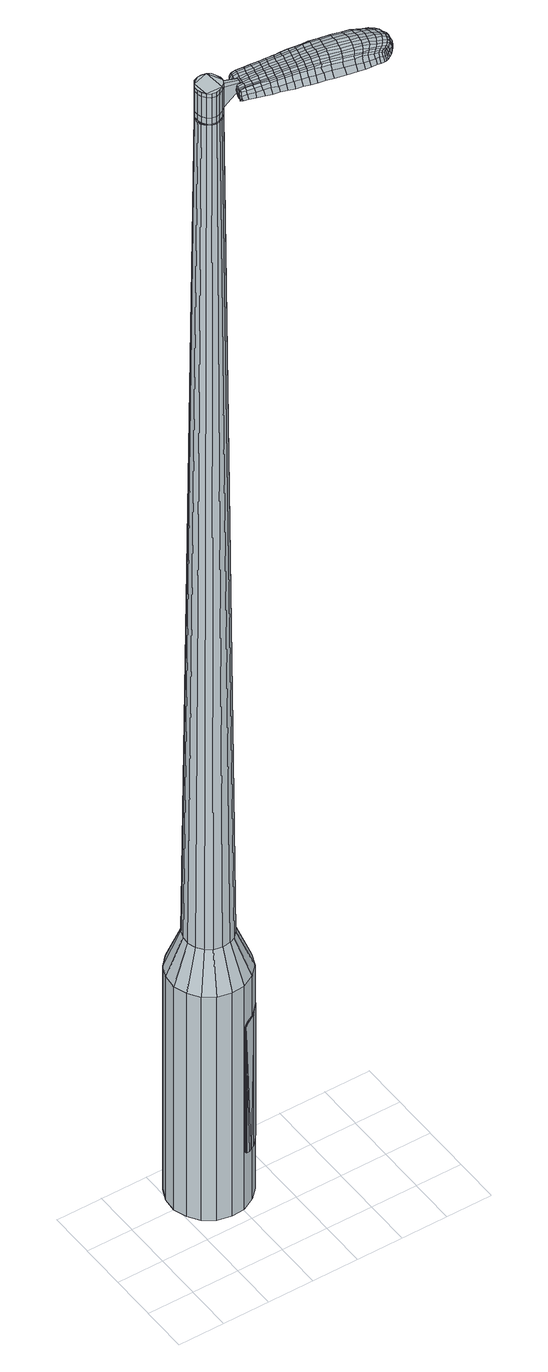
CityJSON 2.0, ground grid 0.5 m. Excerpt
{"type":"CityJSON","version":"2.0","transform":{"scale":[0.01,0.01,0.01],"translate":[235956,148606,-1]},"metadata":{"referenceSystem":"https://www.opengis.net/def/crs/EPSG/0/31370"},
"CityObjects":{
"object1":{"type":"GenericCityObject","attributes":{"cluster":145,"mean_distance_to_centroid":0.269,"new_centroid_x":235956.87,"new_centroid_y":148607.04,"mean_distance_to_camera":9.92,"H1":14.04,"H2":13.65,"Z_final":110.6,"cluster2":-1,"proj_x":235955.62,"proj_y":148612.23,"id_line":62791,"bearing_l":76.43,"distance":5.34,"orientation":"right","G_obj":346.43},"geometry":[{"type":"MultiSurface","lod":"2","boundaries":[[[0,1,2,3]],[[1,4,5,2]],[[4,6,7,5]],[[6,8,9,7]],[[8,10,11,9]],[[10,12,13,11]],[[12,14,15,13]],[[14,16,17,15]],[[16,18,19,17]],[[18,20,21,19]],[[20,22,23,21]],[[22,24,25,23]],[[24,26,27,25]],[[26,28,29,27]],[[28,30,31,29]],[[30,32,33,31]],[[32,34,35,33]],[[34,0,3,35]],[[36,37,38,39]],[[38,40,41,42]],[[41,43,42]],[[42,44,45,46]],[[45,47,46]],[[46,48,49,50]],[[49,51,50]],[[42,46,50,38]],[[50,52,39,38]],[[53,36,39]],[[2,5,7,35]],[[7,9,11,15]],[[11,13,15]],[[15,17,19,23]],[[19,21,23]],[[23,25,27,31]],[[27,29,31]],[[15,23,31,7]],[[31,33,35,7]],[[3,2,35]],[[1,0,54,55]],[[0,34,56,54]],[[34,32,57,56]],[[32,30,58,57]],[[30,28,59,58]],[[28,26,60,59]],[[26,24,61,60]],[[24,22,62,61]],[[22,20,63,62]],[[20,18,64,63]],[[18,16,65,64]],[[16,14,66,65]],[[14,12,67,66]],[[12,10,68,67]],[[10,8,69,68]],[[8,6,70,69]],[[6,4,71,70]],[[4,1,55,71]],[[55,54,72,73]],[[54,56,74,72]],[[56,57,75,74]],[[57,58,76,75]],[[58,59,77,76]],[[59,60,78,77]],[[60,61,79,78]],[[61,62,80,79]],[[62,63,81,80]],[[63,64,82,81]],[[64,65,83,82]],[[65,66,84,83]],[[66,67,85,84]],[[67,68,86,85]],[[68,69,87,86]],[[69,70,88,87]],[[70,71,89,88]],[[71,55,73,89]],[[90,91,92,93]],[[94,95,91,90]],[[96,97,95,94]],[[98,99,97,96]],[[77,100,99,98]],[[78,101,100,77]],[[102,103,101,78]],[[104,105,103,102]],[[106,107,105,104]],[[108,109,107,106]],[[110,111,109,108]],[[112,113,111,110]],[[114,115,113,112]],[[116,117,115,114]],[[118,119,117,116]],[[88,120,119,118]],[[89,121,120,88]],[[93,92,121,89]],[[122,123,124,125]],[[126,122,125,127]],[[128,126,127,129]],[[130,128,129,131]],[[132,130,131,133]],[[134,132,133,135]],[[136,134,135,137]],[[138,136,137,139]],[[140,138,139,141]],[[142,140,141,143]],[[144,142,143,145]],[[146,144,145,147]],[[148,146,147,149]],[[150,148,149,151]],[[152,150,151,153]],[[154,152,153,155]],[[73,72,90,93]],[[72,74,94,90]],[[74,75,96,94]],[[75,76,98,96]],[[76,77,98]],[[79,102,78]],[[79,80,104,102]],[[80,81,106,104]],[[81,82,108,106]],[[82,83,110,108]],[[83,84,112,110]],[[84,85,114,112]],[[85,86,116,114]],[[86,87,118,116]],[[87,88,118]],[[73,93,89]],[[156,157,92,91]],[[157,121,92]],[[158,119,120]],[[158,159,117,119]],[[159,160,115,117]],[[160,161,113,115]],[[161,162,111,113]],[[162,163,109,111]],[[163,164,107,109]],[[164,165,105,107]],[[165,166,103,105]],[[166,101,103]],[[167,99,100]],[[167,168,97,99]],[[168,169,95,97]],[[169,156,91,95]],[[39,52,154,170]],[[157,156,171,155]],[[53,39,170,123]],[[156,169,124,171]],[[36,53,123,122]],[[169,168,125,124]],[[37,36,122,126]],[[168,167,127,125]],[[38,37,126,128]],[[167,100,129,127]],[[40,38,128,130]],[[100,101,131,129]],[[41,40,130,132]],[[101,166,133,131]],[[43,41,132,134]],[[166,165,135,133]],[[42,43,134,136]],[[165,164,137,135]],[[44,42,136,138]],[[164,163,139,137]],[[45,44,138,140]],[[163,162,141,139]],[[47,45,140,142]],[[162,161,143,141]],[[46,47,142,144]],[[161,160,145,143]],[[48,46,144,146]],[[160,159,147,145]],[[49,48,146,148]],[[159,158,149,147]],[[51,49,148,150]],[[158,120,151,149]],[[50,51,150,152]],[[120,121,153,151]],[[52,50,152,154]],[[121,157,155,153]],[[154,155,172,173]],[[155,171,174,172]],[[171,124,175,174]],[[124,123,176,175]],[[123,170,177,176]],[[170,154,173,177]],[[178,179,180,181]],[[182,178,181,183]],[[178,182,184,185]],[[179,178,185,186]],[[187,188,189,190]],[[191,187,190,192]],[[187,191,193,194]],[[188,187,194,195]],[[196,197,198,199]],[[200,196,199,201]],[[196,200,202,203]],[[197,196,203,204]],[[205,206,207,208]],[[209,205,208,210]],[[205,209,211,212]],[[206,205,212,213]],[[214,215,216,217]],[[218,214,217,219]],[[214,218,220,221]],[[215,214,221,222]],[[223,224,225,226]],[[227,223,226,228]],[[223,227,229,230]],[[224,223,230,231]],[[232,233,234,235]],[[224,232,235,225]],[[232,224,231,236]],[[233,232,236,237]],[[238,239,240,241]],[[233,238,241,234]],[[238,233,237,242]],[[239,238,242,243]],[[244,182,183,245]],[[239,244,245,240]],[[244,239,243,246]],[[182,244,246,184]],[[247,248,249,250]],[[251,247,250,252]],[[247,251,253,254]],[[248,247,254,255]],[[256,257,258,259]],[[248,256,259,249]],[[256,248,255,260]],[[257,256,260,261]],[[262,263,264,265]],[[257,262,265,258]],[[262,257,261,266]],[[263,262,266,267]],[[268,269,270,271]],[[263,268,271,264]],[[268,263,267,272]],[[269,268,272,273]],[[274,179,186,275]],[[269,274,275,270]],[[274,269,273,276]],[[179,274,276,180]],[[277,278,279,280]],[[281,277,280,282]],[[277,281,283,284]],[[278,277,284,285]],[[286,287,288,289]],[[278,286,289,279]],[[286,278,285,290]],[[287,286,290,291]],[[292,293,294,295]],[[287,292,295,288]],[[292,287,291,296]],[[293,292,296,297]],[[298,191,192,299]],[[293,298,299,294]],[[298,293,297,300]],[[191,298,300,193]],[[301,302,303,304]],[[305,301,304,306]],[[301,305,307,308]],[[302,301,308,309]],[[310,311,312,313]],[[302,310,313,303]],[[310,302,309,314]],[[311,310,314,315]],[[316,317,318,319]],[[311,316,319,312]],[[316,311,315,320]],[[317,316,320,321]],[[322,323,324,325]],[[317,322,325,318]],[[322,317,321,326]],[[323,322,326,327]],[[328,188,195,329]],[[323,328,329,324]],[[328,323,327,330]],[[188,328,330,189]],[[331,217,216,332]],[[333,331,332,334]],[[331,333,335,336]],[[217,331,336,219]],[[337,333,334,338]],[[339,337,338,340]],[[337,339,341,342]],[[333,337,342,335]],[[343,339,340,344]],[[345,343,344,346]],[[343,345,347,348]],[[339,343,348,341]],[[349,345,346,350]],[[351,349,350,352]],[[349,351,353,354]],[[345,349,354,347]],[[355,351,352,356]],[[206,355,356,207]],[[355,206,213,357]],[[351,355,357,353]],[[358,359,204,203]],[[360,358,203,202]],[[358,360,361,362]],[[359,358,362,363]],[[364,365,363,362]],[[366,364,362,361]],[[364,366,367,368]],[[365,364,368,369]],[[370,371,369,368]],[[372,370,368,367]],[[370,372,373,374]],[[371,370,374,375]],[[376,377,375,374]],[[378,376,374,373]],[[376,378,211,209]],[[377,376,209,210]],[[379,380,381,382]],[[281,379,382,283]],[[379,281,282,383]],[[380,379,383,384]],[[385,200,201,386]],[[380,385,386,381]],[[385,380,384,387]],[[200,385,387,202]],[[388,389,390,391]],[[227,388,391,229]],[[388,227,228,392]],[[389,388,392,393]],[[394,395,396,397]],[[389,394,397,390]],[[394,389,393,398]],[[395,394,398,399]],[[400,197,204,401]],[[395,400,401,396]],[[400,395,399,402]],[[197,400,402,198]],[[403,404,405,406]],[[185,403,406,186]],[[403,185,184,407]],[[404,403,407,408]],[[409,410,411,412]],[[404,409,412,405]],[[409,404,408,413]],[[410,409,413,414]],[[415,208,207,416]],[[410,415,416,411]],[[415,410,414,417]],[[208,415,417,210]],[[418,419,420,421]],[[190,418,421,192]],[[418,190,189,422]],[[419,418,422,423]],[[424,212,211,425]],[[419,424,425,420]],[[424,419,423,426]],[[212,424,426,213]],[[427,428,429,430]],[[305,427,430,307]],[[427,305,306,431]],[[428,427,431,432]],[[433,218,219,434]],[[428,433,434,429]],[[433,428,432,435]],[[218,433,435,220]],[[436,437,438,439]],[[251,436,439,253]],[[436,251,252,440]],[[437,436,440,441]],[[442,443,444,445]],[[437,442,445,438]],[[442,437,441,446]],[[443,442,446,447]],[[448,215,222,449]],[[443,448,449,444]],[[448,443,447,450]],[[215,448,450,216]],[[451,452,441,440]],[[250,451,440,252]],[[451,250,249,453]],[[452,451,453,454]],[[455,456,447,446]],[[452,455,446,441]],[[455,452,454,457]],[[456,455,457,458]],[[459,332,216,450]],[[456,459,450,447]],[[459,456,458,460]],[[332,459,460,334]],[[461,462,463,464]],[[308,461,464,309]],[[461,308,307,430]],[[462,461,430,429]],[[465,336,335,466]],[[462,465,466,463]],[[465,462,429,434]],[[336,465,434,219]],[[467,468,454,453]],[[259,467,453,249]],[[467,259,258,469]],[[468,467,469,470]],[[471,472,458,457]],[[468,471,457,454]],[[471,468,470,473]],[[472,471,473,474]],[[475,338,334,460]],[[472,475,460,458]],[[475,472,474,476]],[[338,475,476,340]],[[477,478,479,480]],[[314,477,480,315]],[[477,314,309,464]],[[478,477,464,463]],[[481,342,341,482]],[[478,481,482,479]],[[481,478,463,466]],[[342,481,466,335]],[[483,484,470,469]],[[265,483,469,258]],[[483,265,264,485]],[[484,483,485,486]],[[487,488,474,473]],[[484,487,473,470]],[[487,484,486,489]],[[488,487,489,490]],[[491,344,340,476]],[[488,491,476,474]],[[491,488,490,492]],[[344,491,492,346]],[[493,494,495,496]],[[320,493,496,321]],[[493,320,315,480]],[[494,493,480,479]],[[497,348,347,498]],[[494,497,498,495]],[[497,494,479,482]],[[348,497,482,341]],[[499,500,486,485]],[[271,499,485,264]],[[499,271,270,501]],[[500,499,501,502]],[[503,504,490,489]],[[500,503,489,486]],[[503,500,502,505]],[[504,503,505,506]],[[507,350,346,492]],[[504,507,492,490]],[[507,504,506,508]],[[350,507,508,352]],[[509,510,511,512]],[[326,509,512,327]],[[509,326,321,496]],[[510,509,496,495]],[[513,354,353,514]],[[510,513,514,511]],[[513,510,495,498]],[[354,513,498,347]],[[515,516,502,501]],[[275,515,501,270]],[[515,275,186,406]],[[516,515,406,405]],[[517,518,506,505]],[[516,517,505,502]],[[517,516,405,412]],[[518,517,412,411]],[[519,356,352,508]],[[518,519,508,506]],[[519,518,411,416]],[[356,519,416,207]],[[520,521,423,422]],[[330,520,422,189]],[[520,330,327,512]],[[521,520,512,511]],[[522,357,213,426]],[[521,522,426,423]],[[522,521,511,514]],[[357,522,514,353]],[[523,524,384,383]],[[280,523,383,282]],[[523,280,279,525]],[[524,523,525,526]],[[527,360,202,387]],[[524,527,387,384]],[[527,524,526,528]],[[360,527,528,361]],[[529,530,531,532]],[[230,529,532,231]],[[529,230,229,391]],[[530,529,391,390]],[[533,534,535,536]],[[530,533,536,531]],[[533,530,390,397]],[[534,533,397,396]],[[537,359,363,538]],[[534,537,538,535]],[[537,534,396,401]],[[359,537,401,204]],[[539,540,526,525]],[[289,539,525,279]],[[539,289,288,541]],[[540,539,541,542]],[[543,366,361,528]],[[540,543,528,526]],[[543,540,542,544]],[[366,543,544,367]],[[545,546,547,548]],[[236,545,548,237]],[[545,236,231,532]],[[546,545,532,531]],[[549,550,551,552]],[[546,549,552,547]],[[549,546,531,536]],[[550,549,536,535]],[[553,365,369,554]],[[550,553,554,551]],[[553,550,535,538]],[[365,553,538,363]],[[555,556,542,541]],[[295,555,541,288]],[[555,295,294,557]],[[556,555,557,558]],[[559,372,367,544]],[[556,559,544,542]],[[559,556,558,560]],[[372,559,560,373]],[[561,562,563,564]],[[242,561,564,243]],[[561,242,237,548]],[[562,561,548,547]],[[565,566,567,568]],[[562,565,568,563]],[[565,562,547,552]],[[566,565,552,551]],[[569,371,375,570]],[[566,569,570,567]],[[569,566,551,554]],[[371,569,554,369]],[[571,572,558,557]],[[299,571,557,294]],[[571,299,192,421]],[[572,571,421,420]],[[573,378,373,560]],[[572,573,560,558]],[[573,572,420,425]],[[378,573,425,211]],[[574,575,408,407]],[[246,574,407,184]],[[574,246,243,564]],[[575,574,564,563]],[[576,577,414,413]],[[575,576,413,408]],[[576,575,563,568]],[[577,576,568,567]],[[578,377,210,417]],[[577,578,417,414]],[[578,577,567,570]],[[377,578,570,375]],[[579,580,581,582]],[[582,581,583,584]],[[585,583,581,586]],[[586,581,580,587]],[[588,589,590,591]],[[591,590,592,593]],[[594,592,590,595]],[[595,590,589,596]],[[597,598,599,600]],[[600,599,601,602]],[[603,601,599,604]],[[604,599,598,605]],[[606,607,608,609]],[[609,608,610,611]],[[612,610,608,613]],[[613,608,607,614]],[[615,616,617,618]],[[618,617,619,620]],[[621,619,617,622]],[[622,617,616,623]],[[624,625,626,627]],[[627,626,628,629]],[[630,628,626,631]],[[631,626,625,632]],[[633,634,635,636]],[[636,635,625,624]],[[632,625,635,637]],[[637,635,634,638]],[[639,640,641,642]],[[642,641,634,633]],[[638,634,641,643]],[[643,641,640,644]],[[584,583,645,646]],[[646,645,640,639]],[[644,640,645,647]],[[647,645,583,585]],[[648,649,650,651]],[[651,650,652,653]],[[654,652,650,655]],[[655,650,649,656]],[[657,658,659,660]],[[660,659,649,648]],[[656,649,659,661]],[[661,659,658,662]],[[663,664,665,666]],[[666,665,658,657]],[[662,658,665,667]],[[667,665,664,668]],[[669,670,671,672]],[[672,671,664,663]],[[668,664,671,673]],[[673,671,670,674]],[[587,580,675,676]],[[676,675,670,669]],[[674,670,675,677]],[[677,675,580,579]],[[678,679,680,681]],[[681,680,682,683]],[[684,682,680,685]],[[685,680,679,686]],[[687,688,689,690]],[[690,689,679,678]],[[686,679,689,691]],[[691,689,688,692]],[[693,694,695,696]],[[696,695,688,687]],[[692,688,695,697]],[[697,695,694,698]],[[593,592,699,700]],[[700,699,694,693]],[[698,694,699,701]],[[701,699,592,594]],[[702,703,704,705]],[[705,704,706,707]],[[708,706,704,709]],[[709,704,703,710]],[[711,712,713,714]],[[714,713,703,702]],[[710,703,713,715]],[[715,713,712,716]],[[717,718,719,720]],[[720,719,712,711]],[[716,712,719,721]],[[721,719,718,722]],[[723,724,725,726]],[[726,725,718,717]],[[722,718,725,727]],[[727,725,724,728]],[[596,589,729,730]],[[730,729,724,723]],[[728,724,729,731]],[[731,729,589,588]],[[615,618,732,733]],[[733,732,734,735]],[[736,734,732,737]],[[737,732,618,620]],[[735,734,738,739]],[[739,738,740,741]],[[742,740,738,743]],[[743,738,734,736]],[[741,740,744,745]],[[745,744,746,747]],[[748,746,744,749]],[[749,744,740,742]],[[747,746,750,751]],[[751,750,752,753]],[[754,752,750,755]],[[755,750,746,748]],[[753,752,756,757]],[[757,756,607,606]],[[614,607,756,758]],[[758,756,752,754]],[[605,759,760,604]],[[604,760,761,603]],[[762,761,760,763]],[[763,760,759,764]],[[764,765,766,763]],[[763,766,767,762]],[[768,767,766,769]],[[769,766,765,770]],[[770,771,772,769]],[[769,772,773,768]],[[774,773,772,775]],[[775,772,771,776]],[[776,777,778,775]],[[775,778,779,774]],[[612,779,778,610]],[[610,778,777,611]],[[780,781,782,783]],[[783,782,682,684]],[[683,682,782,784]],[[784,782,781,785]],[[602,601,786,787]],[[787,786,781,780]],[[785,781,786,788]],[[788,786,601,603]],[[789,790,791,792]],[[792,791,628,630]],[[629,628,791,793]],[[793,791,790,794]],[[795,796,797,798]],[[798,797,790,789]],[[794,790,797,799]],[[799,797,796,800]],[[605,598,801,802]],[[802,801,796,795]],[[800,796,801,803]],[[803,801,598,597]],[[804,805,806,807]],[[807,806,586,587]],[[585,586,806,808]],[[808,806,805,809]],[[810,811,812,813]],[[813,812,805,804]],[[809,805,812,814]],[[814,812,811,815]],[[606,609,816,817]],[[817,816,811,810]],[[815,811,816,818]],[[818,816,609,611]],[[819,820,821,822]],[[822,821,591,593]],[[588,591,821,823]],[[823,821,820,824]],[[612,613,825,826]],[[826,825,820,819]],[[824,820,825,827]],[[827,825,613,614]],[[828,829,706,830]],[[830,706,708]],[[707,706,829,831]],[[620,619,832,833]],[[833,832,829,828]],[[831,829,832,834]],[[834,832,619,621]],[[835,836,652,837]],[[837,652,654]],[[653,652,838]],[[652,836,838]],[[839,840,841,842]],[[842,841,836,835]],[[838,836,841,843]],[[843,841,840,844]],[[623,616,845,846]],[[846,845,840,839]],[[844,840,845,847]],[[847,845,616,615]],[[838,848,651,653]],[[648,651,848,849]],[[844,850,851,843]],[[843,851,848,838]],[[849,848,851,852]],[[852,851,850,853]],[[615,733,854,847]],[[847,854,850,844]],[[853,850,854,855]],[[855,854,733,735]],[[856,857,858,859]],[[859,858,709,710]],[[708,709,858,830]],[[830,858,857,828]],[[736,737,860,861]],[[861,860,857,856]],[[828,857,860,833]],[[833,860,737,620]],[[849,862,660,648]],[[657,660,862,863]],[[863,862,864]],[[853,865,866,852]],[[852,866,862,849]],[[864,862,866,867]],[[867,866,865,868]],[[735,739,869,855]],[[855,869,865,853]],[[868,865,869,870]],[[870,869,739,741]],[[871,872,873,874]],[[874,873,715,716]],[[710,715,873,859]],[[859,873,872,856]],[[742,743,875,876]],[[876,875,872,871]],[[856,872,875,861]],[[861,875,743,736]],[[864,877,878,863]],[[863,878,666,657]],[[663,666,878,879]],[[879,878,877,880]],[[868,881,882,867]],[[867,882,877,864]],[[880,877,882,883]],[[883,882,881,884]],[[741,745,885,870]],[[870,885,881,868]],[[884,881,885,886]],[[886,885,745,747]],[[887,888,889,890]],[[890,889,721,722]],[[716,721,889,874]],[[874,889,888,871]],[[748,749,891,892]],[[892,891,888,887]],[[871,888,891,876]],[[876,891,749,742]],[[880,893,894,879]],[[879,894,672,663]],[[669,672,894,895]],[[895,894,893,896]],[[884,897,898,883]],[[883,898,893,880]],[[896,893,898,899]],[[899,898,897,900]],[[747,751,901,886]],[[886,901,897,884]],[[900,897,901,902]],[[902,901,751,753]],[[903,904,905,906]],[[906,905,727,728]],[[722,727,905,890]],[[890,905,904,887]],[[754,755,907,908]],[[908,907,904,903]],[[887,904,907,892]],[[892,907,755,748]],[[896,909,910,895]],[[895,910,676,669]],[[587,676,910,807]],[[807,910,909,804]],[[900,911,912,899]],[[899,912,909,896]],[[804,909,912,813]],[[813,912,911,810]],[[753,757,913,902]],[[902,913,911,900]],[[810,911,913,817]],[[817,913,757,606]],[[824,914,915,823]],[[823,915,731,588]],[[728,731,915,906]],[[906,915,914,903]],[[614,758,916,827]],[[827,916,914,824]],[[903,914,916,908]],[[908,916,758,754]],[[785,917,918,784]],[[784,918,681,683]],[[678,681,918,919]],[[919,918,917,920]],[[603,761,921,788]],[[788,921,917,785]],[[920,917,921,922]],[[922,921,761,762]],[[923,924,925,926]],[[926,925,631,632]],[[630,631,925,792]],[[792,925,924,789]],[[927,928,929,930]],[[930,929,924,923]],[[789,924,929,798]],[[798,929,928,795]],[[764,759,931,932]],[[932,931,928,927]],[[795,928,931,802]],[[802,931,759,605]],[[920,933,934,919]],[[919,934,690,678]],[[687,690,934,935]],[[935,934,933,936]],[[762,767,937,922]],[[922,937,933,920]],[[936,933,937,938]],[[938,937,767,768]],[[939,940,941,942]],[[942,941,637,638]],[[632,637,941,926]],[[926,941,940,923]],[[943,944,945,946]],[[946,945,940,939]],[[923,940,945,930]],[[930,945,944,927]],[[770,765,947,948]],[[948,947,944,943]],[[927,944,947,932]],[[932,947,765,764]],[[936,949,950,935]],[[935,950,696,687]],[[693,696,950,951]],[[951,950,949,952]],[[768,773,953,938]],[[938,953,949,936]],[[952,949,953,954]],[[954,953,773,774]],[[955,956,957,958]],[[958,957,643,644]],[[638,643,957,942]],[[942,957,956,939]],[[959,960,961,962]],[[962,961,956,955]],[[939,956,961,946]],[[946,961,960,943]],[[776,771,963,964]],[[964,963,960,959]],[[943,960,963,948]],[[948,963,771,770]],[[952,965,966,951]],[[951,966,700,693]],[[593,700,966,822]],[[822,966,965,819]],[[774,779,967,954]],[[954,967,965,952]],[[819,965,967,826]],[[826,967,779,612]],[[809,968,969,808]],[[808,969,647,585]],[[644,647,969,958]],[[958,969,968,955]],[[815,970,971,814]],[[814,971,968,809]],[[955,968,971,962]],[[962,971,970,959]],[[611,777,972,818]],[[818,972,970,815]],[[959,970,972,964]],[[964,972,777,776]],[[579,582,181,180]],[[582,584,183,181]],[[594,595,194,193]],[[595,596,195,194]],[[597,600,199,198]],[[600,602,201,199]],[[621,622,221,220]],[[622,623,222,221]],[[624,627,226,225]],[[627,629,228,226]],[[633,636,235,234]],[[636,624,225,235]],[[639,642,241,240]],[[642,633,234,241]],[[584,646,245,183]],[[646,639,240,245]],[[654,655,254,253]],[[655,656,255,254]],[[656,661,260,255]],[[661,662,261,260]],[[662,667,266,261]],[[667,668,267,266]],[[668,673,272,267]],[[673,674,273,272]],[[674,677,276,273]],[[677,579,180,276]],[[684,685,284,283]],[[685,686,285,284]],[[686,691,290,285]],[[691,692,291,290]],[[692,697,296,291]],[[697,698,297,296]],[[698,701,300,297]],[[701,594,193,300]],[[702,705,304,303]],[[705,707,306,304]],[[711,714,313,312]],[[714,702,303,313]],[[717,720,319,318]],[[720,711,312,319]],[[723,726,325,324]],[[726,717,318,325]],[[596,730,329,195]],[[730,723,324,329]],[[780,783,382,381]],[[783,684,283,382]],[[602,787,386,201]],[[787,780,381,386]],[[629,793,392,228]],[[793,794,393,392]],[[794,799,398,393]],[[799,800,399,398]],[[800,803,402,399]],[[803,597,198,402]],[[707,431,306]],[[707,831,432,431]],[[831,834,435,432]],[[834,621,220,435]],[[835,837,439,438]],[[837,654,253,439]],[[839,842,445,444]],[[842,835,438,445]],[[623,846,449,222]],[[846,839,444,449]],[[973,974,975,976]],[[977,978,976,975]],[[979,980,981,982]],[[983,984,985,986]],[[974,987,988,975]],[[989,977,975,988]],[[990,979,982,991]],[[992,993,984,983]],[[987,994,995,988]],[[995,996,989,988]],[[997,990,991,998]],[[999,993,992,1000]],[[994,1001,1002,995]],[[1002,1003,996,995]],[[1004,997,998,1005]],[[1006,999,1000,1007]],[[1008,1009,1010,1011]],[[1012,1013,1009,1008]],[[1012,1014,1015,1013]],[[1014,1016,1017,1015]],[[1018,1019,1020,1021]],[[1022,1023,1019,1018]],[[1024,1025,1023,1022]],[[1026,1027,1025,1024]],[[1021,1010,1009,1018]],[[1018,1009,1013,1022]],[[1013,1015,1024,1022]],[[1015,1017,1026,1024]],[[982,981,978,977]],[[991,982,977,989]],[[996,998,991,989]],[[1003,1005,998,996]],[[983,986,980,979]],[[992,983,979,990]],[[1000,992,990,997]],[[1007,1000,997,1004]],[[984,1008,1011,985]],[[993,1012,1008,984]],[[1014,1012,993,999]],[[1016,1014,999,1006]],[[1028,1029,1030,1031]],[[1030,1032,1033,1034]],[[1030,1034,1035,1036]],[[1030,1036,1031]],[[1037,1028,1031,1038]],[[1039,1038,1031,1040]],[[1041,1040,1031]],[[1042,1030,1029,1043]],[[1044,1042,1043,1045]],[[1046,1044,1045,1047]],[[1048,1046,1047,1049]],[[1050,1048,1049,1051]],[[1051,1052,1053,1054]],[[1051,1054,1055,1056]],[[1051,1056,1057,1058]],[[1057,1059,1060,1061]],[[1057,1061,1062,1063]],[[1057,1063,1058]],[[1051,1058,1050]],[[1064,1065,1029,1028]],[[1066,1067,1032,1030]],[[1068,1069,1041,1031]],[[1065,1070,1043,1029]],[[1071,1066,1030,1042]],[[1070,1072,1045,1043]],[[1073,1071,1042,1044]],[[1072,1074,1047,1045]],[[1075,1073,1044,1046]],[[1074,1076,1049,1047]],[[1077,1075,1046,1048]],[[1076,1078,1051,1049]],[[1079,1077,1048,1050]],[[1078,1080,1052,1051]],[[1081,1082,1059,1057]],[[1083,1079,1050,1058]],[[1053,1052,1080,1084]],[[1054,1053,1084,1085]],[[1055,1054,1085,1086]],[[1056,1055,1086,1087]],[[1057,1056,1087,1081]],[[1088,1064,1028,1037]],[[1089,1088,1037,1038]],[[1090,1089,1038,1039]],[[1091,1090,1039,1040]],[[1069,1091,1040,1041]],[[1033,1032,1067,1092]],[[1060,1059,1082,1093]],[[1034,1033,1092,1094]],[[1035,1034,1094,1095]],[[1036,1035,1095,1096]],[[1031,1036,1096,1068]],[[1061,1060,1093,1097]],[[1062,1061,1097,1098]],[[1063,1062,1098,1099]],[[1058,1063,1099,1083]]]}]}
},
"vertices":[
[131,95,384],[125,81,384],[125,81,96],[131,95,96],[115,71,384],[115,71,96],[101,64,384],[101,64,96],[87,63,384],[87,63,96],[72,66,384],[72,66,96],[60,74,384],[60,74,96],[52,86,384],[52,86,96],[47,100,384],[47,100,96],[48,115,384],[48,115,96],[54,128,384],[54,128,96],[64,139,384],[64,139,96],[77,145,384],[77,145,96],[92,147,384],[92,147,96],[106,144,384],[106,144,96],[119,135,384],[119,135,96],[127,124,384],[127,124,96],[131,109,384],[131,109,96],[101,111,1524],[99,115,1524],[95,117,1524],[103,102,1524],[90,118,1524],[86,118,1524],[78,112,1524],[81,116,1524],[76,108,1524],[76,103,1524],[80,95,1524],[77,99,1524],[84,92,1524],[89,91,1524],[97,94,1524],[93,92,1524],[101,97,1524],[103,106,1524],[114,99,429],[110,91,429],[114,108,429],[112,116,429],[107,123,429],[99,128,429],[91,130,429],[82,129,429],[74,125,429],[68,119,429],[65,111,429],[64,102,429],[67,94,429],[72,87,429],[79,82,429],[88,80,429],[97,81,429],[104,84,429],[103,102,1483],[101,97,1483],[103,106,1483],[101,111,1483],[99,115,1483],[95,117,1483],[90,118,1483],[86,118,1483],[81,116,1483],[78,112,1483],[76,108,1483],[76,103,1483],[77,99,1483],[80,95,1483],[84,92,1483],[89,91,1483],[93,92,1483],[97,94,1483],[102,102,1483],[102,102,1485],[100,98,1485],[100,98,1483],[102,106,1483],[102,106,1485],[101,110,1483],[101,110,1485],[98,114,1483],[98,114,1485],[95,117,1485],[90,118,1485],[86,117,1483],[86,117,1485],[82,115,1483],[82,115,1485],[79,112,1483],[79,112,1485],[77,108,1483],[77,108,1485],[77,103,1483],[77,103,1485],[78,99,1483],[78,99,1485],[81,95,1483],[81,95,1485],[84,93,1483],[84,93,1485],[89,92,1483],[89,92,1485],[93,92,1485],[97,94,1485],[101,111,1519],[103,106,1519],[103,106,1493],[101,111,1493],[99,115,1519],[99,115,1493],[95,117,1519],[95,117,1493],[90,118,1519],[90,118,1493],[86,118,1519],[86,118,1493],[81,116,1519],[81,116,1493],[78,112,1519],[78,112,1493],[76,108,1519],[76,108,1493],[76,103,1519],[76,103,1493],[77,99,1519],[77,99,1493],[80,95,1519],[80,95,1493],[84,92,1519],[84,92,1493],[89,91,1519],[89,91,1493],[93,92,1519],[93,92,1493],[97,94,1519],[97,94,1493],[101,97,1519],[101,97,1493],[103,102,1485],[101,97,1485],[89,91,1485],[84,92,1485],[80,95,1485],[77,99,1485],[76,103,1485],[76,108,1485],[78,112,1485],[81,116,1485],[86,118,1485],[99,115,1485],[101,111,1485],[103,106,1485],[103,102,1519],[103,102,1493],[120,94,1513],[120,94,1518],[121,97,1513],[121,100,1513],[121,100,1518],[121,97,1518],[188,61,1519],[181,63,1518],[182,61,1509],[189,59,1510],[196,59,1519],[197,57,1510],[196,60,1526],[187,63,1525],[181,65,1525],[197,98,1519],[190,100,1518],[189,98,1525],[196,97,1525],[206,96,1519],[205,95,1526],[207,98,1510],[199,99,1510],[192,101,1509],[265,64,1519],[264,60,1519],[265,60,1513],[265,64,1513],[264,68,1519],[265,68,1513],[263,68,1524],[263,64,1524],[262,61,1524],[193,81,1530],[185,83,1529],[185,80,1529],[192,78,1530],[201,79,1531],[201,76,1531],[202,83,1530],[193,85,1530],[186,87,1529],[114,100,1512],[113,97,1512],[115,97,1517],[115,100,1517],[115,103,1512],[116,102,1517],[116,103,1506],[115,100,1506],[114,97,1506],[246,48,1519],[243,49,1519],[243,47,1512],[247,47,1512],[248,48,1518],[249,47,1512],[248,49,1522],[246,50,1523],[243,50,1524],[238,49,1519],[232,50,1519],[233,48,1512],[239,48,1512],[238,51,1524],[232,52,1525],[226,51,1519],[219,53,1519],[220,51,1511],[227,50,1511],[226,53,1526],[218,54,1526],[208,56,1519],[209,54,1510],[207,57,1526],[117,82,1513],[125,80,1513],[124,81,1518],[117,83,1517],[112,84,1512],[113,85,1516],[113,83,1506],[118,81,1507],[125,79,1507],[132,78,1514],[139,76,1515],[139,77,1520],[131,79,1519],[133,76,1507],[140,74,1507],[146,73,1515],[153,71,1516],[153,73,1522],[146,75,1521],[147,72,1508],[154,70,1508],[160,69,1517],[167,67,1517],[167,69,1524],[160,71,1523],[161,67,1508],[168,65,1509],[174,65,1518],[174,67,1524],[175,63,1509],[255,83,1519],[252,84,1519],[251,83,1524],[255,82,1523],[257,82,1518],[257,81,1522],[259,83,1512],[256,84,1512],[253,85,1512],[247,86,1519],[242,87,1519],[241,86,1525],[247,84,1524],[249,87,1512],[243,88,1512],[236,89,1519],[229,91,1519],[227,90,1526],[235,88,1526],[238,90,1511],[230,92,1511],[217,94,1519],[216,93,1526],[219,95,1510],[125,112,1513],[132,110,1513],[133,111,1507],[126,112,1507],[119,112,1512],[120,113,1506],[120,111,1516],[124,111,1517],[131,109,1518],[140,109,1514],[147,108,1515],[148,109,1507],[141,110,1507],[138,108,1519],[146,107,1520],[154,106,1515],[162,105,1516],[163,106,1508],[156,107,1508],[153,105,1521],[160,104,1522],[169,104,1517],[176,102,1517],[178,103,1509],[170,105,1508],[168,102,1523],[175,101,1524],[183,101,1518],[185,102,1509],[182,100,1524],[120,98,1519],[120,96,1519],[128,97,1520],[127,94,1520],[128,100,1520],[121,101,1519],[135,95,1522],[134,92,1522],[142,93,1523],[142,91,1523],[143,96,1523],[136,98,1521],[149,92,1524],[149,89,1524],[157,90,1525],[156,87,1525],[157,93,1525],[150,95,1524],[164,88,1526],[163,85,1526],[171,86,1527],[170,83,1527],[172,90,1527],[165,91,1526],[178,85,1528],[177,82,1528],[179,88,1528],[260,65,1527],[259,61,1527],[260,69,1526],[256,70,1527],[256,66,1528],[255,63,1528],[250,68,1529],[249,64,1529],[250,72,1528],[243,73,1530],[242,69,1530],[241,66,1530],[235,71,1531],[234,67,1531],[236,75,1530],[227,77,1531],[226,73,1531],[226,70,1531],[214,76,1531],[213,73,1531],[215,80,1531],[259,80,1518],[261,78,1519],[262,78,1513],[260,81,1513],[258,80,1523],[259,77,1523],[263,73,1519],[264,73,1513],[261,73,1524],[251,49,1518],[253,50,1518],[252,51,1523],[250,50,1523],[251,47,1513],[254,49,1513],[256,52,1519],[260,54,1519],[258,55,1524],[255,52,1523],[257,51,1513],[260,54,1513],[262,57,1519],[260,57,1524],[263,57,1513],[188,64,1528],[188,66,1528],[181,68,1528],[181,66,1527],[196,62,1528],[197,64,1529],[189,69,1529],[190,72,1530],[183,74,1529],[182,71,1528],[198,66,1529],[199,69,1530],[191,75,1530],[184,77,1529],[200,73,1531],[195,96,1528],[195,93,1529],[204,91,1529],[204,94,1528],[188,97,1527],[188,95,1528],[194,89,1529],[203,87,1530],[187,91,1528],[117,112,1512],[116,110,1512],[118,109,1517],[118,111,1517],[118,112,1506],[117,110,1506],[116,106,1512],[117,106,1517],[117,107,1506],[111,86,1512],[111,87,1512],[112,86,1506],[111,85,1506],[112,86,1517],[112,88,1517],[111,90,1512],[112,92,1512],[113,92,1506],[112,89,1506],[113,90,1517],[113,92,1517],[113,95,1512],[114,94,1506],[114,95,1517],[117,85,1519],[117,86,1519],[124,83,1520],[125,84,1520],[118,88,1519],[119,91,1519],[125,86,1520],[126,89,1520],[119,93,1519],[126,92,1520],[123,110,1519],[123,108,1519],[130,106,1520],[131,108,1520],[122,105,1519],[129,103,1520],[131,81,1521],[132,82,1521],[139,78,1522],[139,80,1522],[132,84,1521],[133,87,1521],[140,82,1522],[140,85,1523],[134,90,1522],[141,88,1523],[138,107,1521],[137,105,1521],[145,103,1522],[145,105,1522],[137,101,1521],[144,100,1522],[146,76,1523],[146,78,1523],[153,74,1524],[153,76,1524],[147,81,1523],[147,83,1524],[154,79,1525],[155,81,1525],[148,86,1524],[155,84,1525],[153,104,1523],[152,102,1523],[159,100,1524],[160,102,1524],[151,98,1524],[158,97,1525],[160,72,1525],[160,74,1525],[167,70,1526],[167,72,1526],[161,77,1526],[162,79,1526],[168,75,1527],[169,77,1527],[162,82,1526],[170,80,1527],[167,101,1525],[166,99,1525],[174,97,1526],[174,100,1526],[166,95,1526],[173,94,1527],[174,68,1527],[174,70,1527],[175,73,1527],[176,76,1528],[177,79,1528],[181,98,1527],[181,96,1527],[180,92,1528],[255,80,1525],[257,78,1525],[252,81,1526],[253,79,1526],[259,74,1526],[255,75,1527],[247,50,1525],[250,51,1525],[246,52,1526],[244,51,1525],[253,53,1525],[255,55,1526],[251,56,1527],[249,54,1526],[258,58,1526],[253,59,1527],[247,83,1526],[248,81,1527],[241,85,1527],[242,82,1528],[249,77,1528],[243,78,1529],[239,52,1526],[241,53,1527],[235,54,1528],[233,53,1527],[243,55,1527],[245,57,1528],[239,59,1529],[236,56,1528],[247,61,1528],[240,62,1530],[235,87,1528],[236,84,1529],[227,89,1528],[227,86,1529],[236,80,1529],[227,82,1530],[227,54,1528],[228,55,1528],[220,57,1529],[219,56,1528],[230,58,1529],[232,61,1530],[223,63,1530],[222,60,1530],[233,64,1530],[224,66,1531],[216,91,1529],[216,89,1529],[215,85,1530],[208,59,1528],[208,60,1529],[210,63,1530],[211,66,1530],[212,69,1531],[183,63,1509],[182,65,1518],[189,63,1518],[190,61,1509],[197,60,1519],[198,59,1510],[196,62,1525],[188,64,1525],[181,66,1525],[189,96,1525],[190,98,1518],[197,96,1518],[196,95,1525],[205,94,1519],[204,93,1525],[207,96,1510],[199,97,1509],[192,99,1509],[262,61,1513],[261,61,1519],[262,64,1519],[263,64,1513],[262,68,1519],[263,68,1513],[261,68,1524],[261,65,1524],[260,61,1524],[185,80,1528],[186,83,1528],[193,81,1529],[192,78,1529],[202,79,1529],[201,76,1529],[202,83,1529],[194,85,1529],[187,86,1528],[116,97,1516],[116,97,1512],[116,99,1512],[117,99,1516],[117,102,1512],[118,102,1516],[118,102,1506],[117,99,1506],[116,97,1506],[243,49,1512],[243,51,1519],[246,50,1518],[246,49,1512],[248,50,1518],[249,49,1512],[248,51,1522],[246,51,1523],[243,52,1523],[233,50,1512],[233,52,1519],[238,51,1519],[239,50,1512],[238,53,1524],[232,54,1525],[220,53,1511],[219,55,1519],[227,53,1519],[228,51,1511],[227,55,1525],[219,56,1526],[208,58,1519],[209,56,1510],[208,59,1526],[125,83,1518],[125,82,1513],[118,84,1513],[118,85,1517],[113,86,1512],[114,86,1515],[114,85,1506],[119,83,1506],[126,81,1507],[139,79,1520],[140,77,1514],[132,80,1514],[132,81,1519],[133,78,1507],[140,76,1507],[153,75,1522],[154,73,1516],[147,75,1515],[146,77,1521],[148,74,1508],[155,71,1508],[167,70,1523],[168,69,1517],[161,71,1516],[160,72,1522],[162,69,1508],[169,67,1508],[175,67,1517],[174,68,1524],[176,65,1509],[251,81,1523],[251,82,1519],[254,81,1518],[254,80,1523],[256,80,1518],[255,79,1522],[257,81,1512],[255,82,1512],[253,83,1512],[240,84,1525],[241,86,1519],[247,84,1519],[246,83,1524],[248,85,1512],[243,87,1512],[227,88,1526],[228,89,1519],[236,87,1519],[235,86,1525],[237,88,1511],[230,90,1511],[217,92,1519],[216,91,1526],[218,93,1510],[133,109,1507],[132,108,1513],[124,110,1513],[126,110,1506],[119,110,1512],[120,111,1506],[120,109,1515],[124,109,1517],[131,107,1518],[148,107,1507],[147,106,1514],[139,107,1514],[141,108,1507],[138,106,1519],[146,105,1520],[163,104,1508],[161,103,1516],[154,104,1515],[155,105,1508],[153,103,1521],[160,102,1522],[177,102,1508],[176,100,1517],[169,102,1516],[170,103,1508],[167,101,1522],[175,99,1523],[183,99,1517],[185,100,1509],[182,98,1524],[121,98,1518],[121,96,1518],[128,97,1519],[128,94,1519],[129,99,1519],[122,101,1518],[135,95,1520],[135,92,1520],[143,93,1521],[142,90,1521],[143,96,1521],[136,98,1520],[150,91,1523],[149,89,1523],[157,90,1524],[157,87,1524],[158,93,1524],[151,94,1523],[164,88,1525],[164,85,1525],[172,86,1526],[171,83,1526],[172,89,1526],[165,91,1525],[179,84,1527],[178,82,1527],[179,88,1527],[258,62,1526],[259,65,1526],[259,69,1525],[255,70,1526],[255,66,1526],[254,63,1526],[248,64,1528],[249,68,1528],[249,71,1527],[242,73,1528],[242,69,1529],[241,66,1529],[234,68,1530],[235,71,1530],[235,75,1529],[227,77,1530],[226,73,1530],[225,70,1530],[213,73,1530],[214,76,1530],[215,80,1530],[260,77,1513],[259,77,1518],[257,79,1518],[258,80,1512],[256,79,1523],[258,77,1523],[261,73,1519],[262,73,1513],[259,73,1523],[251,52,1523],[252,52,1518],[250,51,1518],[249,52,1523],[250,49,1512],[253,50,1512],[257,56,1523],[258,55,1519],[255,53,1519],[254,54,1523],[256,52,1513],[259,55,1513],[260,58,1519],[259,59,1524],[261,58,1513],[182,68,1527],[189,67,1527],[188,65,1527],[181,67,1526],[196,63,1527],[197,64,1528],[183,74,1528],[190,72,1528],[189,69,1528],[183,71,1527],[198,67,1528],[199,70,1529],[191,75,1529],[184,77,1528],[200,73,1529],[204,91,1528],[195,93,1527],[195,94,1527],[204,92,1527],[188,96,1526],[188,94,1527],[194,89,1528],[203,87,1528],[187,90,1527],[119,108,1516],[119,109,1512],[119,109,1516],[120,110,1506],[118,106,1512],[119,105,1516],[119,106,1506],[114,86,1506],[113,87,1512],[113,85,1506],[114,87,1516],[115,91,1506],[114,92,1512],[114,89,1512],[114,88,1506],[115,89,1516],[115,92,1516],[115,94,1512],[116,94,1506],[116,94,1516],[118,86,1518],[125,84,1519],[120,91,1518],[119,88,1518],[126,86,1519],[126,89,1519],[120,93,1518],[127,92,1519],[131,106,1519],[124,107,1518],[124,108,1518],[131,107,1519],[123,104,1518],[130,103,1519],[132,82,1520],[139,79,1521],[140,80,1521],[134,87,1520],[133,85,1520],[140,83,1521],[141,85,1521],[134,90,1520],[141,88,1521],[145,103,1521],[138,104,1520],[138,105,1520],[145,104,1521],[137,101,1520],[144,100,1521],[147,78,1522],[146,77,1522],[154,75,1523],[154,76,1523],[148,83,1522],[147,81,1522],[154,79,1523],[155,81,1524],[149,86,1523],[156,84,1524],[160,100,1523],[152,101,1522],[153,103,1522],[160,101,1523],[152,98,1522],[159,96,1523],[161,74,1524],[161,73,1524],[168,71,1525],[168,72,1525],[162,80,1525],[162,77,1524],[169,75,1525],[169,78,1526],[163,82,1525],[170,80,1526],[174,97,1525],[167,98,1524],[167,100,1524],[174,98,1525],[166,95,1524],[173,93,1525],[175,70,1526],[175,69,1526],[176,76,1527],[176,73,1526],[177,79,1527],[181,96,1526],[181,97,1526],[180,92,1526],[256,77,1524],[254,79,1524],[251,80,1525],[252,78,1525],[257,73,1525],[254,74,1525],[246,53,1525],[249,53,1524],[247,52,1524],[244,52,1525],[251,57,1526],[254,56,1525],[252,54,1524],[248,55,1525],[256,59,1525],[253,60,1526],[247,80,1526],[246,82,1526],[241,84,1526],[241,82,1527],[248,76,1526],[242,78,1527],[234,55,1527],[240,54,1526],[239,53,1526],[233,54,1526],[238,60,1528],[245,58,1527],[243,56,1526],[236,57,1527],[247,61,1527],[240,63,1528],[235,83,1527],[235,85,1527],[227,87,1527],[227,85,1528],[235,79,1528],[227,81,1529],[220,58,1528],[228,56,1527],[227,55,1527],[219,57,1527],[223,63,1529],[232,61,1529],[230,59,1528],[222,61,1528],[233,64,1529],[224,67,1530],[215,88,1528],[215,90,1528],[215,84,1529],[209,61,1528],[208,60,1528],[211,67,1529],[210,64,1529],[212,70,1530],[113,85,1508],[115,91,1508],[146,83,1509],[145,75,1509],[167,77,1510],[165,68,1510],[206,67,1512],[203,58,1512],[186,62,1511],[188,71,1511],[223,63,1513],[236,60,1514],[234,51,1514],[221,54,1513],[117,98,1508],[148,90,1509],[169,85,1510],[208,76,1512],[190,80,1511],[225,72,1513],[238,68,1514],[118,104,1508],[150,98,1509],[171,94,1510],[210,85,1512],[192,89,1511],[240,77,1514],[227,81,1513],[120,111,1508],[152,106,1509],[173,102,1510],[212,94,1512],[195,98,1511],[242,86,1514],[230,90,1513],[249,57,1514],[254,57,1514],[253,50,1514],[247,49,1514],[251,65,1514],[256,64,1514],[253,74,1514],[258,71,1514],[255,82,1514],[259,78,1514],[260,59,1515],[263,61,1515],[263,60,1515],[259,55,1515],[261,63,1515],[264,62,1515],[262,67,1515],[264,63,1515],[263,72,1515],[264,65,1515],[117,138,334],[120,136,334],[120,136,165],[108,144,171],[117,138,165],[114,140,165],[111,142,166],[110,143,167],[109,144,169],[114,140,334],[111,142,333],[110,143,332],[109,144,331],[108,144,328],[129,124,165],[129,124,334],[133,109,165],[133,109,334],[132,94,165],[132,94,334],[126,81,165],[126,81,334],[116,70,165],[116,70,334],[112,68,334],[109,66,334],[106,65,333],[104,64,332],[103,63,331],[103,63,328],[112,68,165],[103,63,171],[103,63,169],[104,64,167],[106,65,166],[109,66,165],[115,136,334],[118,134,334],[118,134,165],[115,136,165],[107,141,171],[107,141,328],[126,122,334],[126,122,165],[130,109,334],[130,109,165],[129,95,334],[129,95,165],[124,82,334],[124,82,165],[114,72,334],[114,72,165],[111,70,334],[102,65,328],[102,65,171],[111,70,165],[107,68,334],[105,67,333],[103,66,332],[102,66,331],[112,138,334],[110,139,333],[108,140,332],[107,141,331],[112,138,165],[102,66,169],[110,139,166],[108,140,167],[107,141,169],[103,66,167],[105,67,166],[107,68,165]
]}
